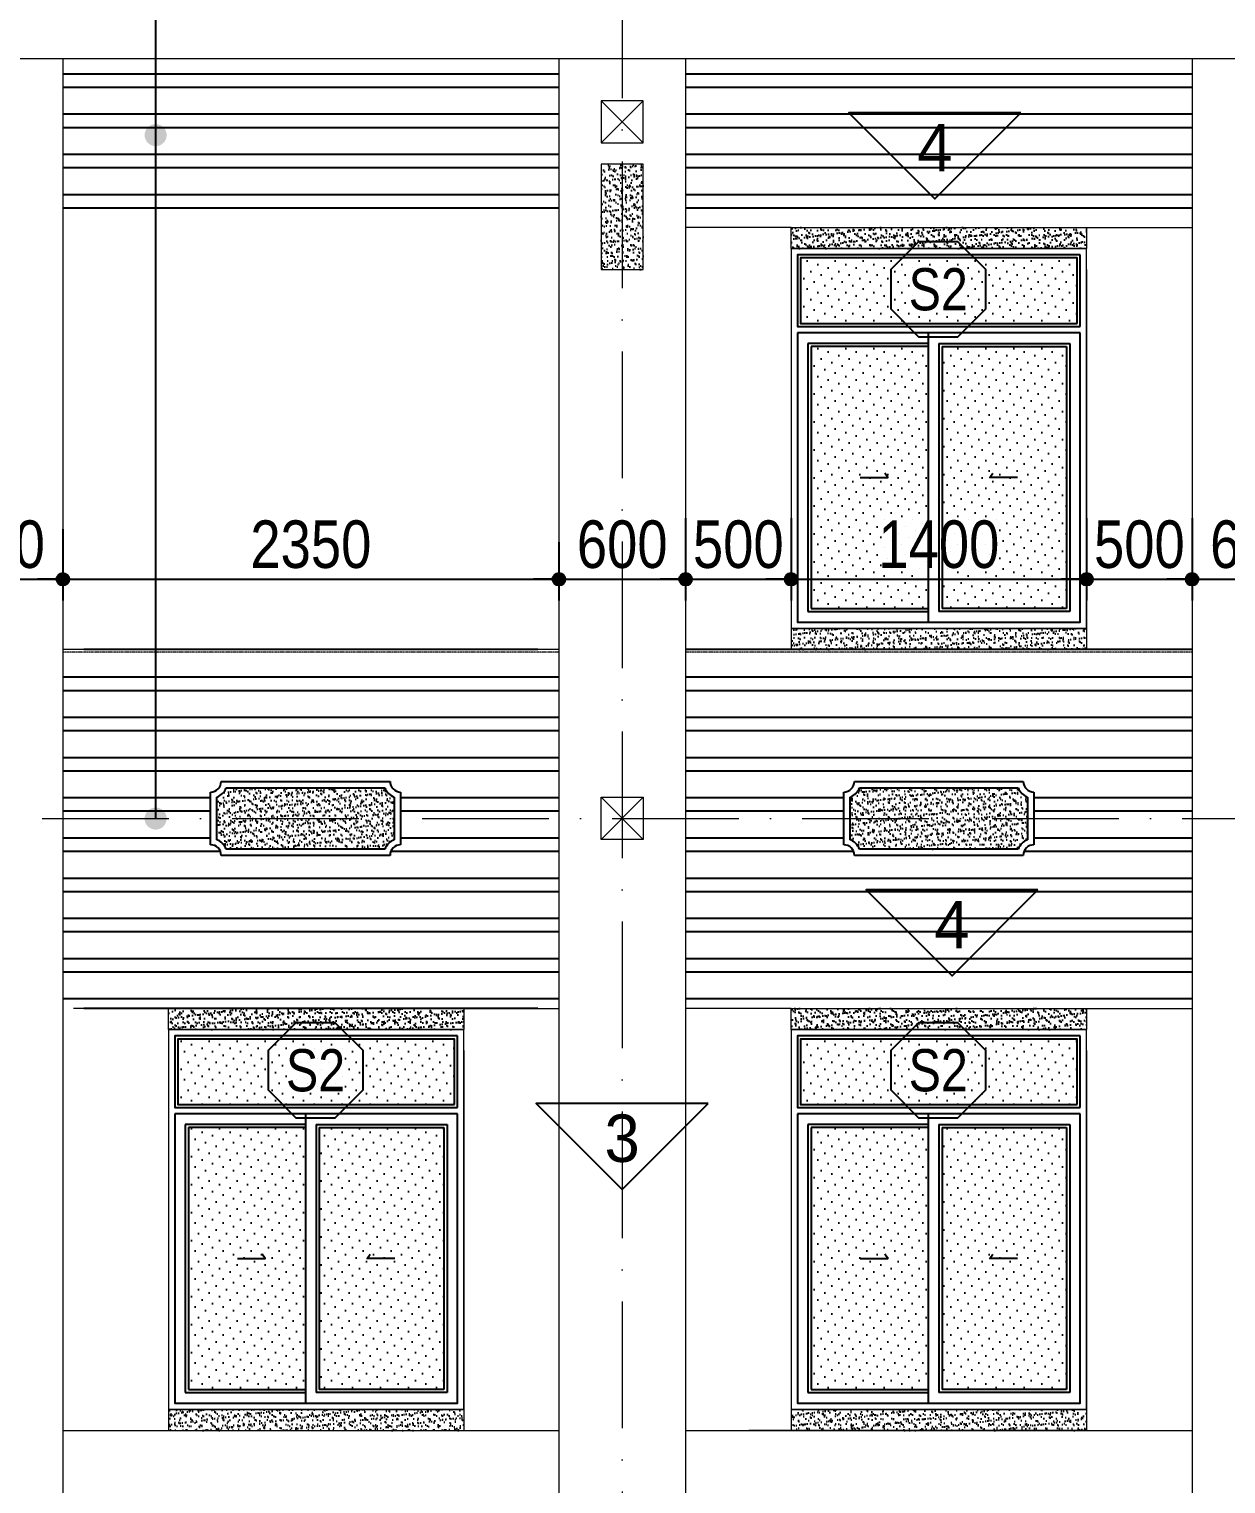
# Model space of a CAD drawing. Extents: x -1107188 to -523840, y 39692 to 514392.
# Drawn here: x -1095686 to -1090016, y 413449 to 420341 of the extents above; entities that cross this region are included whole.
import ezdxf
from ezdxf.enums import TextEntityAlignment as Align

# ---------------------------------------------------------------- set-up
doc = ezdxf.new("R2010")
doc.units = 0
doc.linetypes.add('ACAD_ISO10W100', pattern=[18, 12, -3, 0, -3])
doc.linetypes.add('HIDDEN', pattern=[0.375, 0.25, -0.125])
doc.layers.get('DEFPOINTS').update_dxf_attribs({"linetype": 'CONTINUOUS'})
for name, color, linetype in [('DIM', 1, 'CONTINUOUS'), ('DOOR', 20, 'CONTINUOUS'), ('HACTH', 8, 'CONTINUOUS'), ('HATCH', 8, 'CONTINUOUS'), ('KINH 1', 142, 'CONTINUOUS'), ('netthay', 2, 'CONTINUOUS'), ('TAGS', 60, 'CONTINUOUS'), ('TEXT', 7, 'CONTINUOUS')]:
    doc.layers.add(name, color=color, linetype=linetype)
for name, color, linetype, lineweight in [('HIDDEN2', 250, 'HIDDEN', 5), ('NET-THAY', 2, 'CONTINUOUS', 13), ('TRUC', 24, 'CONTINUOUS', 0)]:
    doc.layers.add(name, color=color, linetype=linetype, lineweight=lineweight)
doc.styles.add('AVO', font='')
doc.styles.add('HEL-CONDENSE', font='')
doc.styles.add('VNI-HELVE-CONDENSEN', font='')
doc.styles.get('AVO').set_extended_font_data('VNI-Avo')
doc.styles.get('HEL-CONDENSE').set_extended_font_data('VNI-Helve-Condense')
doc.styles.get('VNI-HELVE-CONDENSEN').set_extended_font_data('VNI-Helve-Condense')
doc.dimstyles.new('D100', dxfattribs={"dimtxt": 225, "dimasz": 1.2, "dimexe": 100, "dimexo": 0, "dimgap": 50, "dimtad": 1, "dimdec": 0, "dimzin": 13, "dimdsep": 46, "dimtxsty": 'HEL-CONDENSE', "dimblk": 'D50', "dimcen": 0, "dimclrd": 1, "dimclre": 1, "dimclrt": 7, "dimadec": 0, "dimazin": 0, "dimtfac": 1, "dimtdec": 0, "dimtmove": 0, "dimatfit": 3, "dimldrblk": 'D50', "dimfxl": 1, "dimtolj": 1, "dimtzin": 13, "dimarcsym": 0})
pattern_1 = [(180, (-1259883.07, -48754.8), (-1e-14, -190.5), []), (180, (-1259946.57, -48691.3), (-1e-14, -190.5), [])]
pattern_2 = [(37.5, (-2396478.653, 162683.128), (-1.2000235, 36.7059928), [0, -28.956, 0, -32.385, 0, -30.95625]), (7.5, (-2396478.653, 162683.13), (33.7142462, 53.7618825), [0, -15.621, 0, -26.0985, 0, -10.00125]), (327.5, (-2396502.085, 162683.128), (59.3244278, 0.10778885), [0, -9.525, 0, -34.29, 0, -44.7675]), (317.5, (-2396502.085, 162683.13), (57.266734, 16.7196992), [0, -4.7625, 0, -22.479, 0, -25.7175])]

# ---------------------------------------------------------------- blocks, each defined once
blk = doc.blocks.new('KH-CUADI')
at = {"layer": 'TAGS'}
blk.add_lwpolyline([(-124.3, 300), (-300, 124.3), (-300, -124.3), (-124.3, -300), (124.3, -300), (300, -124.3), (300, 124.3), (124.3, 300)], close=True, dxfattribs=at)
at = {"layer": 'TAGS', "style": 'VNI-HELVE-CONDENSEN'}
blk.add_attdef('D', text='', height=300, dxfattribs=at).set_placement((0, 0), align=Align.MIDDLE)
blk = doc.blocks.new('A$C5F62150E')
at = {"layer": 'KINH 1'}
h = blk.add_hatch(dxfattribs=at)
h.set_pattern_fill('DOTS', color=256, scale=750, angle=45, style=0)
h.set_pattern_definition([(45, (0, 0), (-16.5728, 49.71845), [0, -46.875])])
h.paths.add_polyline_path([(2528.9, 1072.2), (1218.9, 1072.2), (1218.9, 762.2), (2528.9, 762.2)])
h.paths.add_polyline_path([(1823.9, 652.2), (1268.9, 652.2), (1268.9, -587.8), (1823.9, -587.8)])
h.paths.add_polyline_path([(2478.9, 652.2), (1888.9, 652.2), (1888.9, -587.8), (2478.9, -587.8)])
at = {"layer": 'DOOR'}
for p, q in [((2543.9, 747.2), (2543.9, 1087.2)), ((2543.9, 717.2), (1203.9, 717.2)), ((1823.9, 717.2), (1823.9, -652.8)), ((1823.9, 667.2), (1253.9, 667.2)), ((1253.9, 667.2), (1253.9, -602.8)), ((1873.9, 667.2), (1873.9, -602.8)), ((1873.9, 667.2), (2493.9, 667.2)), ((2493.9, 667.2), (2493.9, -602.8)), ((1253.9, -602.8), (1823.9, -602.8)), ((2493.9, -602.8), (1873.9, -602.8))]:
    blk.add_line(p, q, dxfattribs=at)
at = {"layer": 'DOOR', "color": 8}
for p, q in [((1823.9, 652.2), (1268.9, 652.2)), ((1268.9, 652.2), (1268.9, -587.8)), ((1888.9, 652.2), (1888.9, -587.8)), ((1888.9, 652.2), (2478.9, 652.2)), ((2478.9, 652.2), (2478.9, -587.8)), ((1268.9, -587.8), (1823.9, -587.8)), ((2478.9, -587.8), (1888.9, -587.8))]:
    blk.add_line(p, q, dxfattribs=at)
at = {"layer": 'DOOR'}
for points in [[(2543.9, 1087.2), (1203.9, 1087.2), (1203.9, 747.2), (2543.9, 747.2)], [(1203.9, 717.2), (1203.9, -652.8), (2543.9, -652.8), (2543.9, 717.2)], [(1501.6, 32.3), (1632, 32.3), (1618.7, 53)], [(2246.2, 32.3), (2115.8, 32.3), (2129.1, 53)]]:
    blk.add_lwpolyline(points, dxfattribs=at)
at = {"layer": 'DOOR', "color": 8}
blk.add_lwpolyline([(2528.9, 762.2), (2528.9, 1072.2), (1218.9, 1072.2), (1218.9, 762.2), (2528.9, 762.2)], close=True, dxfattribs=at)
at = {"layer": 'NET-THAY'}
for p, q in [((1173.9, 1117.2), (2573.9, 1117.2)), ((2573.9, -682.8), (2573.9, 1117.2)), ((1173.9, -682.8), (2573.9, -682.8))]:
    blk.add_line(p, q, dxfattribs=at)
blk.add_lwpolyline([(1173.9, 1117.2), (1173.9, -682.8)], dxfattribs=at)
at = {"layer": 'TAGS', "linetype": 'Continuous'}
ref = blk.add_blockref('KH-CUADI', (1871, 924.3), dxfattribs=dict(at, xscale=0.75, yscale=0.75, zscale=0.75, rotation=180))
ref.add_attrib('D', 'S2', dxfattribs={"color": 7, "height": 200, "style": 'VNI-HELVE-CONDENSEN'}).set_placement((1871, 924.3), align=Align.MIDDLE)
blk = doc.blocks.new('D50')
at = {"layer": 'DIM'}
blk.add_hatch(color=256, dxfattribs=at).paths.add_polyline_path([(25, 0, 1), (-25, 0, 1)])
blk.add_line((25, 0), (100, 0), dxfattribs=at)
blk.add_circle((0, 0), 25, dxfattribs=at)
blk = doc.blocks.new('*D785')
at = {"layer": 'DEFPOINTS', "color": 0, "linetype": 'Continuous', "transparency": 16777216}
for p in [(-1095525.8, 417972.2), (-1096125.8, 417858.4), (-1095525.8, 417734.3)]:
    blk.add_point(p, dxfattribs=at)
at = {"layer": 'DIM', "color": 1, "linetype": 'Continuous', "lineweight": -2, "transparency": 16777216}
for p, q in [((-1095525.8, 417972.2), (-1095525.8, 417634.3)), ((-1096125.8, 417858.4), (-1096125.8, 417634.3)), ((-1096124.6, 417734.3), (-1095527, 417734.3))]:
    blk.add_line(p, q, dxfattribs=at)
at = {"layer": 'DIM', "color": 1, "linetype": 'Continuous', "lineweight": -2, "transparency": 16777216, "xscale": 1.199999999999999, "yscale": 1.199999999999999, "zscale": 1.199999999999999, "rotation": 180}
blk.add_blockref('D50', (-1096125.8, 417734.3), dxfattribs=at)
at = {"layer": 'DIM', "color": 1, "linetype": 'Continuous', "lineweight": -2, "transparency": 16777216, "xscale": 1.199999999999999, "yscale": 1.199999999999999, "zscale": 1.199999999999999}
blk.add_blockref('D50', (-1095525.8, 417734.3), dxfattribs=at)
at = {"layer": 'DIM', "color": 7, "linetype": 'Continuous', "transparency": 16777216, "insert": (-1095825.8, 417899.2), "char_height": 225, "attachment_point": 5, "style": 'HEL-CONDENSE'}
blk.add_mtext('\\A1;600', dxfattribs=at)
blk = doc.blocks.new('*D786')
at = {"layer": 'DEFPOINTS', "color": 0, "linetype": 'Continuous', "transparency": 16777216}
for p in [(-1095525.8, 417972.2), (-1093175.8, 417910.1), (-1093175.8, 417734.3)]:
    blk.add_point(p, dxfattribs=at)
at = {"layer": 'DIM', "color": 1, "linetype": 'Continuous', "lineweight": -2, "transparency": 16777216}
for p, q in [((-1095525.8, 417972.2), (-1095525.8, 417634.3)), ((-1093175.8, 417910.1), (-1093175.8, 417634.3)), ((-1095524.6, 417734.3), (-1093177, 417734.3))]:
    blk.add_line(p, q, dxfattribs=at)
at = {"layer": 'DIM', "color": 1, "linetype": 'Continuous', "lineweight": -2, "transparency": 16777216, "xscale": 1.199999999999999, "yscale": 1.199999999999999, "zscale": 1.199999999999999, "rotation": 180}
blk.add_blockref('D50', (-1095525.8, 417734.3), dxfattribs=at)
at = {"layer": 'DIM', "color": 1, "linetype": 'Continuous', "lineweight": -2, "transparency": 16777216, "xscale": 1.199999999999999, "yscale": 1.199999999999999, "zscale": 1.199999999999999}
blk.add_blockref('D50', (-1093175.8, 417734.3), dxfattribs=at)
at = {"layer": 'DIM', "color": 7, "linetype": 'Continuous', "transparency": 16777216, "insert": (-1094350.8, 417899.2), "char_height": 225, "attachment_point": 5, "style": 'HEL-CONDENSE'}
blk.add_mtext('\\A1;2350', dxfattribs=at)
blk = doc.blocks.new('*D787')
at = {"layer": 'DEFPOINTS', "color": 0, "linetype": 'Continuous', "transparency": 16777216}
for p in [(-1092575.8, 418023.9), (-1093175.8, 417910.1), (-1092575.8, 417734.3)]:
    blk.add_point(p, dxfattribs=at)
at = {"layer": 'DIM', "color": 1, "linetype": 'Continuous', "lineweight": -2, "transparency": 16777216}
for p, q in [((-1092575.8, 418023.9), (-1092575.8, 417634.3)), ((-1093175.8, 417910.1), (-1093175.8, 417634.3)), ((-1093174.6, 417734.3), (-1092577, 417734.3))]:
    blk.add_line(p, q, dxfattribs=at)
at = {"layer": 'DIM', "color": 1, "linetype": 'Continuous', "lineweight": -2, "transparency": 16777216, "xscale": 1.199999999999999, "yscale": 1.199999999999999, "zscale": 1.199999999999999, "rotation": 180}
blk.add_blockref('D50', (-1093175.8, 417734.3), dxfattribs=at)
at = {"layer": 'DIM', "color": 1, "linetype": 'Continuous', "lineweight": -2, "transparency": 16777216, "xscale": 1.199999999999999, "yscale": 1.199999999999999, "zscale": 1.199999999999999}
blk.add_blockref('D50', (-1092575.8, 417734.3), dxfattribs=at)
at = {"layer": 'DIM', "color": 7, "linetype": 'Continuous', "transparency": 16777216, "insert": (-1092875.8, 417899.2), "char_height": 225, "attachment_point": 5, "style": 'HEL-CONDENSE'}
blk.add_mtext('\\A1;600', dxfattribs=at)
blk = doc.blocks.new('*D788')
at = {"layer": 'DEFPOINTS', "color": 0, "linetype": 'Continuous', "transparency": 16777216}
for p in [(-1092575.8, 418023.9), (-1092075.8, 418023.9), (-1092075.8, 417734.3)]:
    blk.add_point(p, dxfattribs=at)
at = {"layer": 'DIM', "color": 1, "linetype": 'Continuous', "lineweight": -2, "transparency": 16777216}
for p, q in [((-1092575.8, 418023.9), (-1092575.8, 417634.3)), ((-1092075.8, 418023.9), (-1092075.8, 417634.3)), ((-1092574.6, 417734.3), (-1092077, 417734.3))]:
    blk.add_line(p, q, dxfattribs=at)
at = {"layer": 'DIM', "color": 1, "linetype": 'Continuous', "lineweight": -2, "transparency": 16777216, "xscale": 1.199999999999999, "yscale": 1.199999999999999, "zscale": 1.199999999999999, "rotation": 180}
blk.add_blockref('D50', (-1092575.8, 417734.3), dxfattribs=at)
at = {"layer": 'DIM', "color": 1, "linetype": 'Continuous', "lineweight": -2, "transparency": 16777216, "xscale": 1.199999999999999, "yscale": 1.199999999999999, "zscale": 1.199999999999999}
blk.add_blockref('D50', (-1092075.8, 417734.3), dxfattribs=at)
at = {"layer": 'DIM', "color": 7, "linetype": 'Continuous', "transparency": 16777216, "insert": (-1092325.8, 417899.2), "char_height": 225, "attachment_point": 5, "style": 'HEL-CONDENSE'}
blk.add_mtext('\\A1;500', dxfattribs=at)
blk = doc.blocks.new('*D789')
at = {"layer": 'DEFPOINTS', "color": 0, "linetype": 'Continuous', "transparency": 16777216}
for p in [(-1092075.8, 418023.9), (-1090675.8, 418023.9), (-1090675.8, 417734.3)]:
    blk.add_point(p, dxfattribs=at)
at = {"layer": 'DIM', "color": 1, "linetype": 'Continuous', "lineweight": -2, "transparency": 16777216}
for p, q in [((-1092075.8, 418023.9), (-1092075.8, 417634.3)), ((-1090675.8, 418023.9), (-1090675.8, 417634.3)), ((-1092074.6, 417734.3), (-1090677, 417734.3))]:
    blk.add_line(p, q, dxfattribs=at)
at = {"layer": 'DIM', "color": 1, "linetype": 'Continuous', "lineweight": -2, "transparency": 16777216, "xscale": 1.199999999999999, "yscale": 1.199999999999999, "zscale": 1.199999999999999, "rotation": 180}
blk.add_blockref('D50', (-1092075.8, 417734.3), dxfattribs=at)
at = {"layer": 'DIM', "color": 1, "linetype": 'Continuous', "lineweight": -2, "transparency": 16777216, "xscale": 1.199999999999999, "yscale": 1.199999999999999, "zscale": 1.199999999999999}
blk.add_blockref('D50', (-1090675.8, 417734.3), dxfattribs=at)
at = {"layer": 'DIM', "color": 7, "linetype": 'Continuous', "transparency": 16777216, "insert": (-1091375.8, 417899.2), "char_height": 225, "attachment_point": 5, "style": 'HEL-CONDENSE'}
blk.add_mtext('\\A1;1400', dxfattribs=at)
blk = doc.blocks.new('*D790')
at = {"layer": 'DEFPOINTS', "color": 0, "linetype": 'Continuous', "transparency": 16777216}
for p in [(-1090675.8, 418023.9), (-1090175.8, 418023.9), (-1090175.8, 417734.3)]:
    blk.add_point(p, dxfattribs=at)
at = {"layer": 'DIM', "color": 1, "linetype": 'Continuous', "lineweight": -2, "transparency": 16777216}
for p, q in [((-1090675.8, 418023.9), (-1090675.8, 417634.3)), ((-1090175.8, 418023.9), (-1090175.8, 417634.3)), ((-1090674.6, 417734.3), (-1090177, 417734.3))]:
    blk.add_line(p, q, dxfattribs=at)
at = {"layer": 'DIM', "color": 1, "linetype": 'Continuous', "lineweight": -2, "transparency": 16777216, "xscale": 1.199999999999999, "yscale": 1.199999999999999, "zscale": 1.199999999999999, "rotation": 180}
blk.add_blockref('D50', (-1090675.8, 417734.3), dxfattribs=at)
at = {"layer": 'DIM', "color": 1, "linetype": 'Continuous', "lineweight": -2, "transparency": 16777216, "xscale": 1.199999999999999, "yscale": 1.199999999999999, "zscale": 1.199999999999999}
blk.add_blockref('D50', (-1090175.8, 417734.3), dxfattribs=at)
at = {"layer": 'DIM', "color": 7, "linetype": 'Continuous', "transparency": 16777216, "insert": (-1090425.8, 417899.2), "char_height": 225, "attachment_point": 5, "style": 'HEL-CONDENSE'}
blk.add_mtext('\\A1;500', dxfattribs=at)
blk = doc.blocks.new('*D791')
at = {"layer": 'DEFPOINTS', "color": 0, "linetype": 'Continuous', "transparency": 16777216}
for p in [(-1090175.8, 418023.9), (-1089575.8, 418023.9), (-1089575.8, 417734.3)]:
    blk.add_point(p, dxfattribs=at)
at = {"layer": 'DIM', "color": 1, "linetype": 'Continuous', "lineweight": -2, "transparency": 16777216}
for p, q in [((-1090175.8, 418023.9), (-1090175.8, 417634.3)), ((-1089575.8, 418023.9), (-1089575.8, 417634.3)), ((-1090174.6, 417734.3), (-1089577, 417734.3))]:
    blk.add_line(p, q, dxfattribs=at)
at = {"layer": 'DIM', "color": 1, "linetype": 'Continuous', "lineweight": -2, "transparency": 16777216, "xscale": 1.199999999999999, "yscale": 1.199999999999999, "zscale": 1.199999999999999, "rotation": 180}
blk.add_blockref('D50', (-1090175.8, 417734.3), dxfattribs=at)
at = {"layer": 'DIM', "color": 1, "linetype": 'Continuous', "lineweight": -2, "transparency": 16777216, "xscale": 1.199999999999999, "yscale": 1.199999999999999, "zscale": 1.199999999999999}
blk.add_blockref('D50', (-1089575.8, 417734.3), dxfattribs=at)
at = {"layer": 'DIM', "color": 7, "linetype": 'Continuous', "transparency": 16777216, "insert": (-1089875.8, 417899.2), "char_height": 225, "attachment_point": 5, "style": 'HEL-CONDENSE'}
blk.add_mtext('\\A1;600', dxfattribs=at)
blk = doc.blocks.new('TUONG-NAM')
at = {"layer": 'TAGS'}
blk.add_lwpolyline([(-452.5, -452.5), (452.5, -452.5), (0, 0)], close=True, dxfattribs=at)
at = {"layer": 'TAGS', "linetype": 'Continuous', "style": 'AVO'}
blk.add_attdef('KH-TUONG', text='', height=250, dxfattribs=at).set_placement((0.5, -269.3), align=Align.MIDDLE_CENTER)

msp = doc.modelspace()

# ---------------------------------------------------------------- hatches: boundary and pattern name
at = {"layer": 'DIM', "linetype": 'ByBlock'}
for points in [[(-1095034.002, 419838.634, 1), (-1095138.522, 419838.634, 1)], [(-1095034.002, 416600.812, 1), (-1095138.522, 416600.812, 1)]]:
    msp.add_hatch(color=1, dxfattribs=at).paths.add_polyline_path(points)
at = {"layer": 'HACTH'}
h = msp.add_hatch(dxfattribs=at)
h.set_pattern_fill('ANSI32', color=256, scale=20, angle=135, style=0)
h.set_pattern_definition(pattern_1)
h.paths.add_polyline_path([(-1092575.774, 419401.638), (-1090175.774, 419401.638), (-1090175.774, 420201.638), (-1092575.774, 420201.638)])
h.paths.add_polyline_path([(-1095525.774, 419401.638), (-1093175.774, 419401.638), (-1093175.774, 420201.638), (-1095525.774, 420201.638)])
h.paths.add_polyline_path([(-1098475.774, 419401.638), (-1096125.774, 419401.638), (-1096125.774, 420201.638), (-1098475.774, 420201.638)])
h = msp.add_hatch(dxfattribs=at)
h.set_pattern_fill('ANSI32', color=256, scale=20, angle=135, style=0)
h.set_pattern_definition(pattern_1)
h.paths.add_polyline_path([(-1096125.774, 417401.638), (-1098475.774, 417401.638), (-1098475.774, 416601.638), (-1097725.774, 416601.638), (-1097725.774, 416726.638, 0.41421356), (-1097675.774, 416776.638), (-1096875.774, 416776.638, 0.41421356), (-1096825.774, 416726.638), (-1096825.774, 416601.638), (-1096125.774, 416601.638)])
h.paths.add_polyline_path([(-1093175.774, 417389.757), (-1095525.774, 417389.757), (-1095525.774, 416601.638), (-1094825.774, 416601.638), (-1094825.774, 416726.638, 0.41421356), (-1094775.774, 416776.638), (-1093975.774, 416776.638, 0.41421356), (-1093925.774, 416726.638), (-1093925.774, 416601.638), (-1093175.774, 416601.638)])
h.paths.add_polyline_path([(-1090175.774, 417389.757), (-1092575.774, 417389.757), (-1092575.774, 416601.638), (-1091825.774, 416601.638), (-1091825.774, 416726.638, 0.41421356), (-1091775.774, 416776.638), (-1090975.774, 416776.638, 0.41421356), (-1090925.774, 416726.638), (-1090925.774, 416601.638), (-1090175.774, 416601.638)])
h.paths.add_polyline_path([(-1087175.774, 417401.638), (-1089575.774, 417401.638), (-1089575.774, 416601.638), (-1088825.774, 416601.638), (-1088825.774, 416726.638, 0.41421356), (-1088775.774, 416776.638), (-1087975.774, 416776.638, 0.41421356), (-1087925.774, 416726.638), (-1087925.774, 416601.638), (-1087175.774, 416601.638), (-1087175.774, 417001.638)])
h.paths.add_polyline_path([(-1084675.774, 417401.638), (-1086575.774, 417401.638), (-1086575.774, 417001.638), (-1086575.774, 416601.638), (-1086075.774, 416601.638), (-1086075.774, 416726.638, 0.41421356), (-1086025.774, 416776.638), (-1085225.774, 416776.638, 0.41421356), (-1085175.774, 416726.638), (-1085175.774, 416601.638), (-1084675.774, 416601.638), (-1084675.774, 417001.638)])
h.paths.add_polyline_path([(-1078175.774, 417401.638), (-1080075.774, 417401.638), (-1080075.774, 416601.638), (-1079575.774, 416601.638), (-1079575.774, 416726.638, 0.41421356), (-1079525.774, 416776.638), (-1078725.774, 416776.638, 0.41421356), (-1078675.774, 416726.638), (-1078675.774, 416601.638), (-1078175.774, 416601.638)])
h.paths.add_polyline_path([(-1075175.774, 417401.638), (-1077575.774, 417401.638), (-1077575.774, 416601.638), (-1076825.774, 416601.638), (-1076825.774, 416726.638, 0.41421356), (-1076775.774, 416776.638), (-1075975.774, 416776.638, 0.41421356), (-1075925.774, 416726.638), (-1075925.774, 416601.638), (-1075175.774, 416601.638)])
h.paths.add_polyline_path([(-1072175.774, 417389.757), (-1074575.774, 417389.757), (-1074575.774, 416601.638), (-1073825.774, 416601.638), (-1073825.774, 416726.638, 0.41421356), (-1073775.774, 416776.638), (-1072975.774, 416776.638, 0.41421356), (-1072925.774, 416726.638), (-1072925.774, 416601.638), (-1072175.774, 416601.638)])
edge = h.paths.add_edge_path()
edge.add_line((-1074575.774, 415701.638), (-1072175.774, 415701.638))
edge.add_line((-1072175.774, 415701.638), (-1072175.774, 416601.638))
edge.add_line((-1072175.774, 416601.638), (-1072925.774, 416601.638))
edge.add_line((-1072925.774, 416601.638), (-1072925.774, 416476.638))
edge.add_arc((-1072925.774, 416426.638), 50, 90, 180)
edge.add_line((-1072975.774, 416426.638), (-1073775.774, 416426.638))
edge.add_arc((-1073825.774, 416426.638), 50, 0, 90)
edge.add_line((-1073825.774, 416476.638), (-1073825.774, 416601.638))
edge.add_line((-1073825.774, 416601.638), (-1074575.774, 416601.638))
edge.add_line((-1074575.774, 416601.638), (-1074575.774, 415701.638))
edge = h.paths.add_edge_path()
edge.add_line((-1077575.774, 415701.638), (-1075175.774, 415701.638))
edge.add_line((-1075175.774, 415701.638), (-1075175.774, 416601.638))
edge.add_line((-1075175.774, 416601.638), (-1075925.774, 416601.638))
edge.add_line((-1075925.774, 416601.638), (-1075925.774, 416476.638))
edge.add_arc((-1075925.774, 416426.638), 50, 90, 180)
edge.add_line((-1075975.774, 416426.638), (-1076775.774, 416426.638))
edge.add_arc((-1076825.774, 416426.638), 50, 0, 90)
edge.add_line((-1076825.774, 416476.638), (-1076825.774, 416601.638))
edge.add_line((-1076825.774, 416601.638), (-1077575.774, 416601.638))
edge.add_line((-1077575.774, 416601.638), (-1077575.774, 415701.638))
edge = h.paths.add_edge_path()
edge.add_line((-1080075.774, 415701.638), (-1078175.774, 415701.638))
edge.add_line((-1078175.774, 415701.638), (-1078175.774, 416601.638))
edge.add_line((-1078175.774, 416601.638), (-1078675.774, 416601.638))
edge.add_line((-1078675.774, 416601.638), (-1078675.774, 416476.638))
edge.add_arc((-1078675.774, 416426.638), 50, 90, 180)
edge.add_line((-1078725.774, 416426.638), (-1079525.774, 416426.638))
edge.add_arc((-1079575.774, 416426.638), 50, 0, 90)
edge.add_line((-1079575.774, 416476.638), (-1079575.774, 416601.638))
edge.add_line((-1079575.774, 416601.638), (-1080075.774, 416601.638))
edge.add_line((-1080075.774, 416601.638), (-1080075.774, 415701.638))
edge = h.paths.add_edge_path()
edge.add_line((-1086575.774, 415701.638), (-1084675.774, 415701.638))
edge.add_line((-1084675.774, 415701.638), (-1084675.774, 416601.638))
edge.add_line((-1084675.774, 416601.638), (-1085175.774, 416601.638))
edge.add_line((-1085175.774, 416601.638), (-1085175.774, 416476.638))
edge.add_arc((-1085175.774, 416426.638), 50, 90, 180)
edge.add_line((-1085225.774, 416426.638), (-1086025.774, 416426.638))
edge.add_arc((-1086075.774, 416426.638), 50, 0, 90)
edge.add_line((-1086075.774, 416476.638), (-1086075.774, 416601.638))
edge.add_line((-1086075.774, 416601.638), (-1086575.774, 416601.638))
edge.add_line((-1086575.774, 416601.638), (-1086575.774, 415701.638))
edge = h.paths.add_edge_path()
edge.add_line((-1089575.774, 415701.638), (-1087175.774, 415701.638))
edge.add_line((-1087175.774, 415701.638), (-1087175.774, 416601.638))
edge.add_line((-1087175.774, 416601.638), (-1087925.774, 416601.638))
edge.add_line((-1087925.774, 416601.638), (-1087925.774, 416476.638))
edge.add_arc((-1087925.774, 416426.638), 50, 90, 180)
edge.add_line((-1087975.774, 416426.638), (-1088775.774, 416426.638))
edge.add_arc((-1088825.774, 416426.638), 50, 0, 90)
edge.add_line((-1088825.774, 416476.638), (-1088825.774, 416601.638))
edge.add_line((-1088825.774, 416601.638), (-1089575.774, 416601.638))
edge.add_line((-1089575.774, 416601.638), (-1089575.774, 415701.638))
edge = h.paths.add_edge_path()
edge.add_line((-1092575.774, 415701.638), (-1090175.774, 415701.638))
edge.add_line((-1090175.774, 415701.638), (-1090175.774, 416601.638))
edge.add_line((-1090175.774, 416601.638), (-1090925.774, 416601.638))
edge.add_line((-1090925.774, 416601.638), (-1090925.774, 416476.638))
edge.add_arc((-1090925.774, 416426.638), 50, 90, 180)
edge.add_line((-1090975.774, 416426.638), (-1091775.774, 416426.638))
edge.add_arc((-1091825.774, 416426.638), 50, 0, 90)
edge.add_line((-1091825.774, 416476.638), (-1091825.774, 416601.638))
edge.add_line((-1091825.774, 416601.638), (-1092575.774, 416601.638))
edge.add_line((-1092575.774, 416601.638), (-1092575.774, 415701.638))
edge = h.paths.add_edge_path()
edge.add_line((-1095525.774, 415701.638), (-1093175.774, 415701.638))
edge.add_line((-1093175.774, 415701.638), (-1093175.774, 416601.638))
edge.add_line((-1093175.774, 416601.638), (-1093925.774, 416601.638))
edge.add_line((-1093925.774, 416601.638), (-1093925.774, 416476.638))
edge.add_arc((-1093925.774, 416426.638), 50, 90, 180)
edge.add_line((-1093975.774, 416426.638), (-1094775.774, 416426.638))
edge.add_arc((-1094825.774, 416426.638), 50, 0, 90)
edge.add_line((-1094825.774, 416476.638), (-1094825.774, 416601.638))
edge.add_line((-1094825.774, 416601.638), (-1095525.774, 416601.638))
edge.add_line((-1095525.774, 416601.638), (-1095525.774, 415701.638))
edge = h.paths.add_edge_path()
edge.add_line((-1098475.774, 415701.638), (-1096125.774, 415701.638))
edge.add_line((-1096125.774, 415701.638), (-1096125.774, 416601.638))
edge.add_line((-1096125.774, 416601.638), (-1096825.774, 416601.638))
edge.add_line((-1096825.774, 416601.638), (-1096825.774, 416476.638))
edge.add_arc((-1096825.774, 416426.638), 50, 90, 180)
edge.add_line((-1096875.774, 416426.638), (-1097675.774, 416426.638))
edge.add_arc((-1097725.774, 416426.638), 50, 0, 90)
edge.add_line((-1097725.774, 416476.638), (-1097725.774, 416601.638))
edge.add_line((-1097725.774, 416601.638), (-1098475.774, 416601.638))
edge.add_line((-1098475.774, 416601.638), (-1098475.774, 415701.638))
at = {"layer": 'HATCH'}
h = msp.add_hatch(dxfattribs=at)
h.set_pattern_fill('AR-SAND', color=256, scale=0.75, style=0)
h.set_pattern_definition(pattern_2)
h.paths.add_polyline_path([(-1092975.774, 419201.638), (-1092775.774, 419201.638), (-1092775.774, 419701.638), (-1092975.774, 419701.638)])
h = msp.add_hatch(dxfattribs=at)
h.set_pattern_fill('AR-SAND', color=256, scale=0.75, style=0)
h.set_pattern_definition(pattern_2)
h.paths.add_polyline_path([(-1092075.774, 419401.638), (-1090675.774, 419401.638), (-1090675.774, 419301.638), (-1092075.774, 419301.638)])
h = msp.add_hatch(dxfattribs=at)
h.set_pattern_fill('AR-SAND', color=256, scale=0.75, style=0)
h.set_pattern_definition(pattern_2)
h.paths.add_polyline_path([(-1090675.774, 417501.638), (-1092075.774, 417501.638), (-1092075.774, 417401.638), (-1090675.774, 417401.638)])
h = msp.add_hatch(dxfattribs=at)
h.set_pattern_fill('AR-SAND', color=256, scale=0.75, style=0)
h.set_pattern_definition(pattern_2)
h.paths.add_polyline_path([(-1094751.612, 416746.638, -0.20323136), (-1094795.774, 416702.476), (-1094795.774, 416500.8, -0.20323136), (-1094751.612, 416456.638), (-1093999.936, 416456.638, -0.20323136), (-1093955.774, 416500.8), (-1093955.774, 416702.476, -0.20323136), (-1093999.936, 416746.638)])
h = msp.add_hatch(dxfattribs=at)
h.set_pattern_fill('AR-SAND', color=256, scale=0.75, style=0)
h.set_pattern_definition(pattern_2)
h.paths.add_polyline_path([(-1091751.612, 416746.638, -0.20323136), (-1091795.774, 416702.476), (-1091795.774, 416500.8, -0.20323136), (-1091751.612, 416456.638), (-1090999.936, 416456.638, -0.20323136), (-1090955.774, 416500.8), (-1090955.774, 416702.476, -0.20323136), (-1090999.936, 416746.638)])
h = msp.add_hatch(dxfattribs=at)
h.set_pattern_fill('AR-SAND', color=256, scale=0.75, style=0)
h.set_pattern_definition(pattern_2)
h.paths.add_polyline_path([(-1095025.774, 415701.638), (-1093625.774, 415701.638), (-1093625.774, 415601.638), (-1095025.774, 415601.638)])
h = msp.add_hatch(dxfattribs=at)
h.set_pattern_fill('AR-SAND', color=256, scale=0.75, style=0)
h.set_pattern_definition(pattern_2)
h.paths.add_polyline_path([(-1092075.774, 415701.638), (-1090675.774, 415701.638), (-1090675.774, 415601.638), (-1092075.774, 415601.638)])
h = msp.add_hatch(dxfattribs=at)
h.set_pattern_fill('AR-SAND', color=256, scale=0.75, style=0)
h.set_pattern_definition(pattern_2)
h.paths.add_polyline_path([(-1093625.774, 413801.638), (-1095025.774, 413801.638), (-1095025.774, 413701.638), (-1093625.774, 413701.638)])
h = msp.add_hatch(dxfattribs=at)
h.set_pattern_fill('AR-SAND', color=256, scale=0.75, style=0)
h.set_pattern_definition(pattern_2)
h.paths.add_polyline_path([(-1090675.774, 413801.638), (-1092075.774, 413801.638), (-1092075.774, 413701.638), (-1090675.774, 413701.638)])

# ---------------------------------------------------------------- linework, layer by layer
at = {"layer": 'HACTH'}
for points in [[(-1093275.774, 417401.638), (-1095425.774, 417401.638)], [(-1090175.774, 417401.638), (-1092575.774, 417401.638)], [(-1093275.774, 415701.638), (-1095425.774, 415701.638)]]:
    msp.add_lwpolyline(points, dxfattribs=at)
at = {"layer": 'HIDDEN2'}
for p, q in [((-1093175.774, 417389.757), (-1095525.774, 417389.757)), ((-1090175.774, 417389.757), (-1092575.774, 417389.757))]:
    msp.add_line(p, q, dxfattribs=at)
for points in [[(-1093375.774, 417401.638), (-1095525.774, 417401.638)], [(-1090175.774, 417401.638), (-1092575.774, 417401.638)]]:
    msp.add_lwpolyline(points, dxfattribs=at)
at = {"layer": 'NET-THAY'}
for p, q in [((-1099775.774, 420201.638), (-1087175.774, 420201.638)), ((-1092075.774, 419401.638), (-1092575.774, 419401.638)), ((-1090675.774, 419401.638), (-1090175.774, 419401.638)), ((-1093175.774, 417401.638), (-1095525.774, 417401.638)), ((-1090175.774, 417401.638), (-1092575.774, 417401.638)), ((-1095025.774, 415701.638), (-1095475.774, 415701.638)), ((-1093625.774, 415701.638), (-1093175.774, 415701.638)), ((-1092075.774, 415701.638), (-1092575.774, 415701.638)), ((-1090675.774, 415701.638), (-1090175.774, 415701.638))]:
    msp.add_line(p, q, dxfattribs=at)
for points in [[(-1095525.774, 420201.638), (-1095525.774, 410901.638)], [(-1093175.774, 420201.638), (-1093175.774, 410901.638)], [(-1092575.774, 420201.638), (-1092575.774, 410901.638)], [(-1090175.774, 420201.638), (-1090175.774, 410901.638)], [(-1092775.774, 420001.638), (-1092975.774, 420001.638), (-1092975.774, 419801.638), (-1092775.774, 419801.638), (-1092775.774, 420001.638)], [(-1092975.774, 420001.638), (-1092775.774, 419801.638)], [(-1092775.774, 420001.638), (-1092975.774, 419801.638)], [(-1092775.774, 419701.638), (-1092975.774, 419701.638), (-1092975.774, 419201.638), (-1092775.774, 419201.638), (-1092775.774, 419701.638)], [(-1090675.774, 419301.638), (-1092075.774, 419301.638)], [(-1092075.774, 419201.638), (-1092075.774, 417401.638)], [(-1090675.774, 419201.638), (-1090675.774, 417401.638)], [(-1090675.774, 417501.638), (-1092075.774, 417501.638)], [(-1090675.774, 417401.638), (-1092075.774, 417401.638)], [(-1092975.774, 416701.638), (-1092775.774, 416701.638), (-1092775.774, 416501.638), (-1092975.774, 416501.638), (-1092975.774, 416701.638)], [(-1092775.774, 416701.638), (-1092975.774, 416501.638)], [(-1092975.774, 416701.638), (-1092775.774, 416501.638)], [(-1093625.774, 415601.638), (-1095025.774, 415601.638)], [(-1090675.774, 415601.638), (-1092075.774, 415601.638)], [(-1095025.774, 415501.638), (-1095025.774, 413701.638)], [(-1093625.774, 415501.638), (-1093625.774, 413701.638)], [(-1092075.774, 415501.638), (-1092075.774, 413701.638)], [(-1090675.774, 415501.638), (-1090675.774, 413701.638)], [(-1093625.774, 413801.638), (-1095025.774, 413801.638)], [(-1090675.774, 413801.638), (-1092075.774, 413801.638)], [(-1095525.774, 413701.638), (-1093175.774, 413701.638)], [(-1092575.774, 413701.638), (-1090175.774, 413701.638)], [(-1090675.774, 413701.638), (-1092275.774, 413701.638)]]:
    msp.add_lwpolyline(points, dxfattribs=at)
for points in [[(-1092075.774, 419401.638), (-1090675.774, 419401.638), (-1090675.774, 419301.638), (-1092075.774, 419301.638)], [(-1095025.774, 415701.638), (-1093625.774, 415701.638), (-1093625.774, 415601.638), (-1095025.774, 415601.638)], [(-1092075.774, 415701.638), (-1090675.774, 415701.638), (-1090675.774, 415601.638), (-1092075.774, 415601.638)]]:
    msp.add_lwpolyline(points, close=True, dxfattribs=at)
at = {"layer": 'netthay'}
for points in [[(-1094775.774, 416776.638), (-1093975.774, 416776.638)], [(-1091775.774, 416776.638), (-1090975.774, 416776.638)], [(-1094825.774, 416476.638), (-1094825.774, 416726.638)], [(-1094795.774, 416500.8), (-1094795.774, 416702.476)], [(-1094751.612, 416746.638), (-1093999.936, 416746.638)], [(-1093955.774, 416702.476), (-1093955.774, 416500.8)], [(-1093925.774, 416726.638), (-1093925.774, 416476.638)], [(-1091825.774, 416476.638), (-1091825.774, 416726.638)], [(-1091795.774, 416500.8), (-1091795.774, 416702.476)], [(-1091751.612, 416746.638), (-1090999.936, 416746.638)], [(-1090955.774, 416702.476), (-1090955.774, 416500.8)], [(-1090925.774, 416726.638), (-1090925.774, 416476.638)], [(-1093975.774, 416426.638), (-1094775.774, 416426.638)], [(-1093999.936, 416456.638), (-1094751.612, 416456.638)], [(-1090975.774, 416426.638), (-1091775.774, 416426.638)], [(-1090999.936, 416456.638), (-1091751.612, 416456.638)]]:
    msp.add_lwpolyline(points, dxfattribs=at)
for centre, radius, start, end in [((-1094825.774, 416776.638), 50, 270, 0), ((-1093925.774, 416776.638), 50, 180, 270), ((-1091825.774, 416776.638), 50, 270, 0), ((-1090925.774, 416776.638), 50, 180, 270), ((-1094825.774, 416776.638), 80, 292.0243128, 337.9756872), ((-1093925.774, 416776.638), 80, 202.0243128, 247.9756872), ((-1091825.774, 416776.638), 80, 292.0243128, 337.9756872), ((-1090925.774, 416776.638), 80, 202.0243128, 247.9756872), ((-1094825.774, 416426.638), 80, 22.0243128, 67.9756872), ((-1093925.774, 416426.638), 80, 112.0243128, 157.9756872), ((-1091825.774, 416426.638), 80, 22.0243128, 67.9756872), ((-1090925.774, 416426.638), 80, 112.0243128, 157.9756872), ((-1094825.774, 416426.638), 50, 0, 90), ((-1093925.774, 416426.638), 50, 90, 180), ((-1091825.774, 416426.638), 50, 0, 90), ((-1090925.774, 416426.638), 50, 90, 180)]:
    msp.add_arc(centre, radius, start, end, dxfattribs=at)
at = {"layer": 'TEXT'}
msp.add_lwpolyline([(-1095087.198, 423701.57), (-1095087.198, 416601.638)], dxfattribs=at)
at = {"layer": 'TRUC', "linetype": 'ACAD_ISO10W100', "ltscale": 50}
for points in [[(-1092875.774, 424214.293), (-1092875.774, 409851.638)], [(-1100124.007, 420201.638), (-1064655.569, 420201.638)], [(-1100124.007, 416601.638), (-1064655.569, 416601.638)]]:
    msp.add_lwpolyline(points, dxfattribs=at)

# ---------------------------------------------------------------- block references
at = {"layer": 'DOOR'}
for p in [(-1093249.669, 418184.41), (-1096199.669, 414484.41), (-1093249.669, 414484.41)]:
    msp.add_blockref('A$C5F62150E', p, dxfattribs=at)
at = {"layer": 'TAGS', "linetype": 'Continuous'}
ref = msp.add_blockref('TUONG-NAM', (-1091394.493, 419536.625), dxfattribs=dict(at, xscale=0.8999999999068677, yscale=0.9000000000232831, zscale=0.9, rotation=180))
ref.add_attrib('KH-TUONG', '4', dxfattribs={"color": 7, "linetype": 'Continuous', "height": 225, "style": 'AVO'}).set_placement((-1091394.937, 419778.979), align=Align.MIDDLE_CENTER)
ref = msp.add_blockref('TUONG-NAM', (-1091313.283, 415855.683), dxfattribs=dict(at, xscale=0.8999999999068677, yscale=0.9000000000232831, zscale=0.9, rotation=180))
ref.add_attrib('KH-TUONG', '4', dxfattribs={"color": 7, "linetype": 'Continuous', "height": 225, "style": 'AVO'}).set_placement((-1091313.727, 416098.037), align=Align.MIDDLE_CENTER)
ref = msp.add_blockref('TUONG-NAM', (-1092875.774, 414844.297), dxfattribs=dict(at, xscale=0.8999999999068677, yscale=0.9000000000232831, zscale=0.9, rotation=180))
ref.add_attrib('KH-TUONG', '3', dxfattribs={"color": 7, "linetype": 'Continuous', "height": 225, "style": 'AVO'}).set_placement((-1092876.219, 415086.651), align=Align.MIDDLE_CENTER)

# ---------------------------------------------------------------- dimensions: what is measured, and where the dimension line sits
at = {"layer": 'DIM', "linetype": 'Continuous'}
for base, p1, p2, picture, middle in [((-1095525.774, 417734.271), (-1096125.774, 417858.416), (-1095525.774, 417972.217), '*D785', (-1095825.774, 417899.171)), ((-1093175.774, 417734.271), (-1095525.774, 417972.217), (-1093175.774, 417910.146), '*D786', (-1094350.774, 417899.171)), ((-1092575.774, 417734.271), (-1093175.774, 417910.146), (-1092575.774, 418023.946), '*D787', (-1092875.774, 417899.171)), ((-1090675.774, 417734.271), (-1092075.774, 418023.946), (-1090675.774, 418023.946), '*D789', (-1091375.774, 417899.171)), ((-1089575.774, 417734.271), (-1090175.774, 418023.946), (-1089575.774, 418023.946), '*D791', (-1089875.774, 417899.171))]:
    dim = msp.add_linear_dim(base=base, p1=p1, p2=p2, dimstyle='D100', override={"dimtmove": 1}, dxfattribs=at)
    dim.commit()
    dim.dimension.update_dxf_attribs({"geometry": picture, "text_midpoint": middle})
for base, p1, p2, picture, middle in [((-1092075.774, 417734.271), (-1092575.774, 418023.946), (-1092075.774, 418023.946), '*D788', (-1092325.774, 417734.271)), ((-1090175.774, 417734.271), (-1090675.774, 418023.946), (-1090175.774, 418023.946), '*D790', (-1090425.774, 417734.271))]:
    dim = msp.add_linear_dim(base=base, p1=p1, p2=p2, dimstyle='D100', override={"dimtmove": 1}, dxfattribs=at)
    dim.commit()
    dim.dimension.update_dxf_attribs({"geometry": picture, "text_midpoint": middle, "dimtype": 160})

doc.saveas('drawing.dxf')
